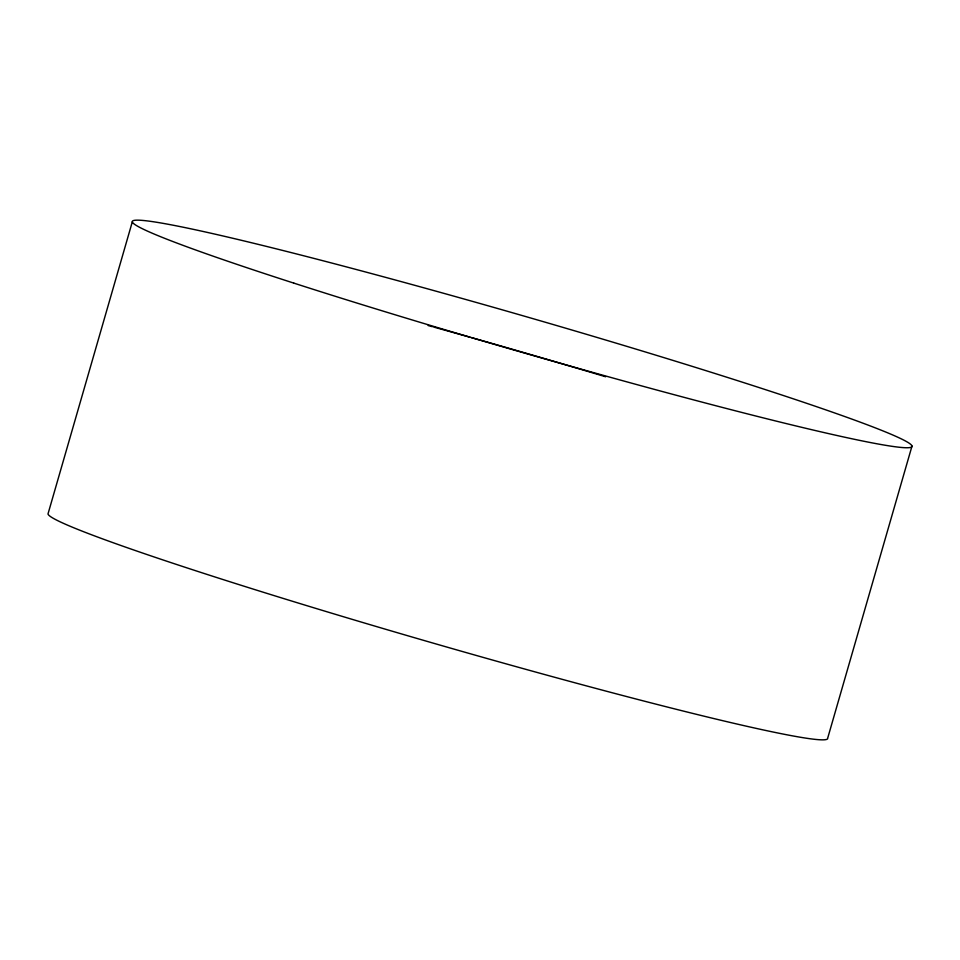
<?xml version="1.0" encoding="UTF-8"?>
<svg xmlns="http://www.w3.org/2000/svg" width="960" height="960" viewBox="0 0 960 960"><rect width="100%" height="100%" fill="white"/><g stroke="black" fill="none" stroke-linecap="round" stroke-linejoin="round"><path stroke-width="1.44" d="M132.312 221.844L48 513.936A405.744 17.7 16.1 0 0 441.684 645.576A405.744 17.7 16.1 0 0 827.688 738.156L912 446.064M428.136 325.536A355.032 15.492 16.1 0 1 432.408 326.712M433.836 327.108A355.032 15.492 16.1 0 1 470.088 337.236M471.492 337.632A355.032 15.492 16.1 0 1 605.64 376.764M293.748 283.092A405.744 17.7 16.1 0 0 909.984 447.54A405.744 17.7 16.1 0 0 362.736 271.224A405.744 17.7 16.1 0 0 293.748 283.092"/></g></svg>
